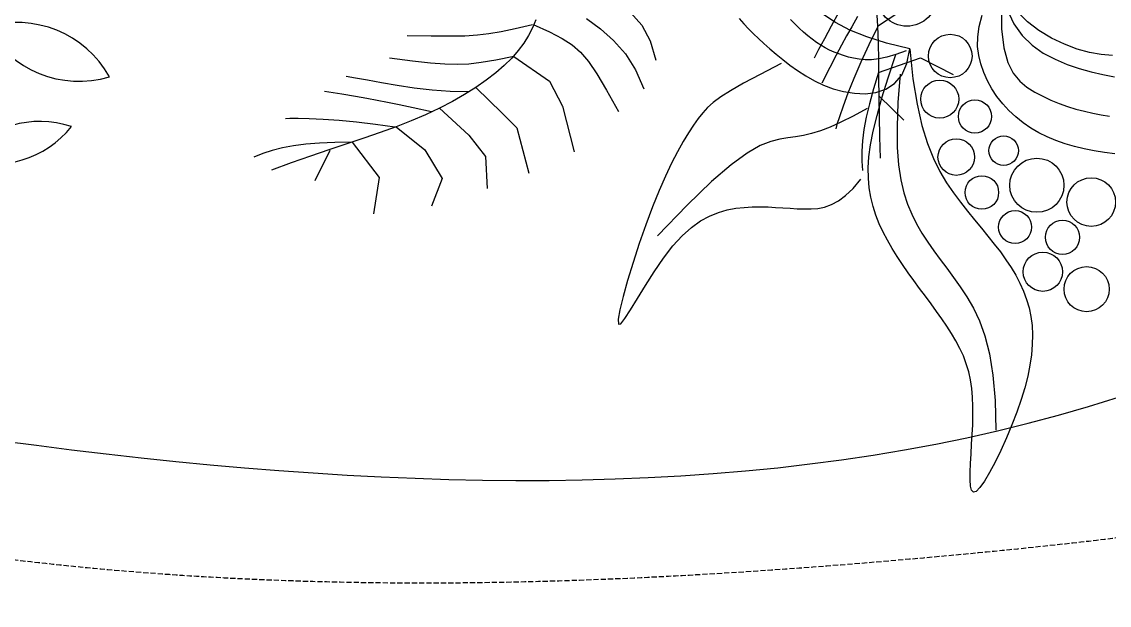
# Model space of a CAD drawing. Header units: millimetres. Extents: x -1030105 to 906887, y -616134 to 1220667.
# Drawn here: x -62933 to -60315, y 567085 to 568491 of the extents above; entities that cross this region are included whole.
import ezdxf

# ---------------------------------------------------------------- set-up
doc = ezdxf.new("R2010")
doc.units = ezdxf.units.MM
doc.header["$MEASUREMENT"] = 0
doc.linetypes.add('DASH', pattern=[0.35, 0.25, -0.1])
doc.layers.add('A-Furniture', color=143, linetype='Continuous')
doc.layers.add('A-Tree', color=98, linetype='Continuous')

# ---------------------------------------------------------------- blocks, each defined once
blk = doc.blocks.new('FUR')
at = {"layer": 'A-Furniture'}
blk.add_spline([(-8924.5, 45569), (-9840.5, 46091), (-12717.5, 46169), (-14973, 44562.5), (-20083.5, 44491.5), (-23993, 44398), (-25667, 42475.5), (-25418.5, 38977.5), (-21694.5, 37961.5), (-18510.5, 39186), (-13807.5, 38872), (-11600.5, 38312), (-7940, 38737), (-6709.9, 41431.9), (-8090, 44723), (-8924.5, 45569)], degree=3, dxfattribs=at)
at = {"layer": 'A-Furniture', "color": 8, "linetype": 'DASH', "ltscale": 50}
blk.add_spline([(-24161.5, 43901.5), (-24929, 43197), (-25535, 41016.5), (-24810, 39236.5), (-22741, 38149.5), (-21173.5, 38284.5), (-19403.5, 39162), (-17511, 40056.5), (-14856, 39790), (-13171, 38926.5), (-10565.5, 38425), (-9218.9, 38750.4), (-8091.4, 39308.9), (-7137, 40371), (-6960.5, 41929), (-8203.4, 44461.9), (-10044.5, 45803.5), (-12023, 45569), (-13737, 44462.5), (-16065.5, 43902.5), (-18178.5, 43889), (-22821, 44399), (-24161.5, 43901.5)], degree=3, dxfattribs=at)
blk = doc.blocks.new('CAY8')
at = {"color": 0, "linetype": 'ByBlock'}
for p, q in [((-124.05, -147.43), (-122.05, -168.01)), ((-228.49, -174.89), (-203.62, -155.2)), ((-141.51, -167.56), (-139.84, -157.59)), ((-118.77, -151.05), (-112.15, -162.75)), ((-100.48, -159.89), (-109.65, -152.07)), ((-262.76, -165.9), (-268.04, -178.49)), ((-230.53, -161.1), (-228.49, -174.89)), ((-141.96, -176.54), (-141.51, -167.56)), ((-122.05, -168.01), (-118.71, -184.01)), ((-112.15, -162.75), (-104.03, -172.19)), ((-90.03, -166.55), (-100.48, -159.89)), ((-78.79, -172.04), (-90.03, -166.55)), ((-299.46, -179.29), (-303.55, -175.78)), ((-264.82, -174.98), (-276.1, -168.81)), ((-251.87, -180.39), (-264.82, -174.98)), ((-250.54, -177.48), (-254.24, -185.69)), ((-246.25, -168.19), (-250.54, -177.48)), ((-228.36, -175.91), (-234.48, -191.7)), ((-228.49, -174.89), (-226.72, -189.2)), ((-141.32, -184.72), (-141.96, -176.54)), ((-104.03, -172.19), (-94.76, -179.68)), ((-67.23, -176.37), (-78.79, -172.04)), ((-55.87, -179.55), (-67.23, -176.37)), ((-441.03, -181.77), (-430.36, -191.92)), ((-347.33, -178.79), (-343.05, -182.89)), ((-343.05, -182.89), (-338.67, -186.86)), ((-295.4, -182.59), (-299.46, -179.29)), ((-291.38, -185.66), (-295.4, -182.59)), ((-287.39, -188.5), (-291.38, -185.66)), ((-268.04, -178.49), (-272.92, -189.72)), ((-254.24, -185.69), (-257.78, -193.83)), ((-236.87, -185), (-251.87, -180.39)), ((-219.44, -188.82), (-236.87, -185)), ((-139.72, -192.33), (-141.32, -184.72)), ((-118.71, -184.01), (-114.23, -196.11)), ((-94.76, -179.68), (-84.67, -185.51)), ((-84.67, -185.51), (-74.08, -189.99)), ((-45.08, -181.58), (-55.87, -179.55)), ((-34.91, -182.5), (-45.08, -181.58)), ((-25.3, -182.37), (-34.91, -182.5)), ((-521.24, -195.15), (-523.54, -202.18)), ((-478.04, -190.22), (-465.24, -198.15)), ((-430.36, -191.92), (-421.83, -204.55)), ((-338.67, -186.86), (-334.12, -190.74)), ((-334.12, -190.74), (-329.35, -194.59)), ((-329.35, -194.59), (-324.32, -198.45)), ((-283.44, -191.09), (-287.39, -188.5)), ((-279.52, -193.41), (-283.44, -191.09)), ((-275.61, -195.49), (-279.52, -193.41)), ((-272.92, -189.72), (-277.1, -199.34)), ((-271.69, -197.34), (-275.61, -195.49)), ((-257.78, -193.83), (-261.61, -202.9)), ((-234.48, -191.7), (-239.93, -207.02)), ((-226.72, -189.2), (-225.14, -204.06)), ((-199.22, -191.82), (-219.44, -188.82)), ((-202.14, -193.89), (-210.53, -197.95)), ((-200.5, -204.77), (-199.22, -191.82)), ((-199.22, -191.82), (-194.2, -217.26)), ((-137.29, -199.55), (-139.72, -192.33)), ((-114.23, -196.11), (-108.81, -205.01)), ((-74.08, -189.99), (-63.34, -193.42)), ((-63.34, -193.42), (-52.72, -196.06)), ((-52.72, -196.06), (-42.26, -198.04)), ((-538.45, -204.46), (-550.24, -208.09)), ((-523.78, -199.71), (-538.45, -204.46)), ((-523.54, -202.18), (-526.41, -209.14)), ((-523.3, -199.37), (-508.81, -204.6)), ((-508.81, -204.6), (-497.48, -209.17)), ((-465.24, -198.15), (-453.21, -207.07)), ((-421.83, -204.55), (-415.73, -220.65)), ((-324.32, -198.45), (-318.97, -202.38)), ((-318.97, -202.38), (-313.25, -206.43)), ((-277.1, -199.34), (-280.29, -207.09)), ((-267.73, -198.96), (-271.69, -197.34)), ((-263.71, -200.38), (-267.73, -198.96)), ((-261.61, -202.9), (-266.18, -213.89)), ((-259.6, -201.6), (-263.71, -200.38)), ((-255.38, -202.65), (-259.6, -201.6)), ((-251.03, -203.54), (-255.38, -202.65)), ((-246.51, -204.25), (-251.03, -203.54)), ((-241.73, -204.68), (-246.51, -204.25)), ((-236.6, -204.69), (-241.73, -204.68)), ((-231.01, -204.16), (-236.6, -204.69)), ((-224.87, -202.94), (-231.01, -204.16)), ((-225.14, -204.06), (-223.62, -219.5)), ((-218.08, -200.92), (-224.87, -202.94)), ((-224.12, -214.49), (-189.42, -198.92)), ((-210.53, -197.95), (-218.08, -200.92)), ((-215.39, -218.27), (-210.53, -197.95)), ((-204.11, -214.98), (-200.5, -204.77)), ((-189.42, -198.92), (-159.99, -210.5)), ((-134.14, -206.56), (-137.29, -199.55)), ((-108.81, -205.01), (-102.66, -211.43)), ((-42.26, -198.04), (-31.98, -199.47)), ((-31.98, -199.47), (-21.86, -200.42)), ((-580.78, -214.42), (-593.51, -215.76)), ((-570.16, -212.85), (-580.78, -214.42)), ((-560.4, -210.81), (-570.16, -212.85)), ((-550.24, -208.09), (-560.4, -210.81)), ((-526.41, -209.14), (-529.92, -216.05)), ((-497.48, -209.17), (-488.38, -213.89)), ((-488.38, -213.89), (-480.59, -219.55)), ((-453.21, -207.07), (-442.17, -217.61)), ((-308.13, -214.23), (-325.34, -225.1)), ((-313.25, -206.43), (-307.12, -210.62)), ((-307.12, -210.62), (-300.56, -214.84)), ((-300.56, -214.84), (-293.6, -218.96)), ((-266.18, -213.89), (-271.93, -227.82)), ((-239.93, -207.02), (-244.69, -221.44)), ((-224.12, -214.49), (-227.24, -229.03)), ((-205.62, -214.23), (-205.26, -238.68)), ((-130.34, -213.35), (-134.14, -206.56)), ((-125.95, -219.86), (-130.34, -213.35)), ((-102.66, -211.43), (-95.98, -216.04)), ((-609.59, -217.08), (-630.27, -218.6)), ((-593.51, -215.76), (-609.59, -217.08)), ((-534.14, -222.93), (-539.11, -229.81)), ((-529.92, -216.05), (-534.14, -222.93)), ((-480.59, -219.55), (-473.16, -226.95)), ((-442.17, -217.61), (-432.32, -230.41)), ((-293.6, -218.96), (-286.22, -222.86)), ((-286.22, -222.86), (-278.42, -226.38)), ((-244.69, -221.44), (-248.7, -234.57)), ((-223.62, -219.5), (-222.08, -235.55)), ((-219.26, -236.02), (-215.39, -218.27)), ((-216.7, -228.23), (-209.63, -222.71)), ((-209.63, -222.71), (-204.11, -214.98)), ((-194.2, -217.26), (-188.78, -238.71)), ((-121, -226.06), (-125.95, -219.86)), ((-95.98, -216.04), (-88.97, -219.56)), ((-88.97, -219.56), (-81.8, -222.57)), ((-81.8, -222.57), (-74.54, -225.19)), ((-552.66, -232.65), (-564.96, -235.86)), ((-537.29, -228.34), (-552.66, -232.65)), ((-539.11, -229.81), (-544.93, -236.73)), ((-537.29, -228.34), (-505.18, -246.6)), ((-473.16, -226.95), (-465.16, -236.9)), ((-432.32, -230.41), (-423.88, -246.08)), ((-325.34, -225.1), (-338.91, -233.97)), ((-278.42, -226.38), (-270.22, -229.41)), ((-270.22, -229.41), (-261.62, -231.81)), ((-261.62, -231.81), (-252.61, -233.43)), ((-252.61, -233.43), (-243.26, -234.14)), ((-233.9, -233.68), (-224.92, -231.8)), ((-227.24, -229.03), (-229.61, -242.08)), ((-224.92, -231.8), (-216.7, -228.23)), ((-115.55, -231.9), (-121, -226.06)), ((-109.66, -237.33), (-115.55, -231.9)), ((-74.54, -225.19), (-67.21, -227.45)), ((-67.21, -227.45), (-59.84, -229.37)), ((-59.84, -229.37), (-52.45, -230.96)), ((-52.45, -230.96), (-45.08, -232.24)), ((-45.08, -232.24), (-37.76, -233.24)), ((-37.76, -233.24), (-30.51, -233.97)), ((-623.81, -239.83), (-643.8, -239.08)), ((-608.23, -240.22), (-623.81, -239.83)), ((-595.8, -240.15), (-608.23, -240.22)), ((-585.27, -239.49), (-595.8, -240.15)), ((-575.41, -238.1), (-585.27, -239.49)), ((-564.96, -235.86), (-575.41, -238.1)), ((-544.93, -236.73), (-551.63, -243.69)), ((-465.16, -236.9), (-455.67, -250.19)), ((-349.38, -241.24), (-357.32, -247.31)), ((-338.91, -233.97), (-349.38, -241.24)), ((-248.7, -234.57), (-251.92, -246)), ((-243.26, -234.14), (-233.9, -233.68)), ((-229.61, -242.08), (-231.29, -253.82)), ((-222.2, -251.51), (-219.26, -236.02)), ((-222.08, -235.55), (-220.39, -252.23)), ((-221.46, -235), (-198.9, -253.35)), ((-205.26, -238.68), (-204.18, -259.53)), ((-188.78, -238.71), (-183.01, -256.67)), ((-103.36, -242.3), (-109.66, -237.33)), ((-96.71, -246.77), (-103.36, -242.3)), ((-30.51, -233.97), (-23.34, -234.45)), ((-559.18, -250.67), (-567.56, -257.64)), ((-551.63, -243.69), (-559.18, -250.67)), ((-505.18, -246.6), (-492, -267.18)), ((-455.67, -250.19), (-443.75, -267.61)), ((-357.32, -247.31), (-363.28, -252.57)), ((-251.92, -246), (-254.33, -255.32)), ((-231.25, -246.24), (-242.55, -253.85)), ((-224.26, -265.05), (-222.2, -251.51)), ((-89.75, -250.7), (-96.71, -246.77)), ((-82.51, -254.12), (-89.75, -250.7)), ((-671.17, -258.63), (-679.52, -257.99)), ((-660.73, -259.64), (-671.17, -258.63)), ((-648.54, -260.81), (-660.73, -259.64)), ((-634.94, -261.94), (-648.54, -260.81)), ((-567.56, -257.64), (-576.73, -264.56)), ((-567.56, -257.64), (-543, -277.63)), ((-367.82, -257.44), (-371.5, -262.31)), ((-363.28, -252.57), (-367.82, -257.44)), ((-252.55, -260.01), (-261.46, -264.91)), ((-254.33, -255.32), (-255.88, -262.12)), ((-242.55, -253.85), (-252.55, -260.01)), ((-231.29, -253.82), (-232.29, -264.45)), ((-220.39, -252.23), (-218.46, -269.58)), ((-204.18, -259.53), (-202.43, -277.21)), ((-183.01, -256.67), (-176.96, -271.65)), ((-74.99, -257.04), (-82.51, -254.12)), ((-67.21, -259.51), (-74.99, -257.04)), ((-59.18, -261.55), (-67.21, -259.51)), ((-50.91, -263.2), (-59.18, -261.55)), ((-620.28, -262.83), (-634.94, -261.94)), ((-604.9, -263.27), (-620.28, -262.83)), ((-589.13, -263.05), (-604.9, -263.27)), ((-573.32, -261.99), (-589.13, -263.05)), ((-576.73, -264.56), (-586.63, -271.4)), ((-492, -267.18), (-478.51, -305.29)), ((-374.87, -267.58), (-378.39, -273.6)), ((-371.5, -262.31), (-374.87, -267.58)), ((-269.49, -268.75), (-276.85, -271.73)), ((-261.46, -264.91), (-269.49, -268.75)), ((-255.88, -262.12), (-256.53, -265.99)), ((-232.29, -264.45), (-232.67, -274.17)), ((-225.5, -276.93), (-224.26, -265.05)), ((-218.46, -269.58), (-216.18, -287.63)), ((-42.42, -264.49), (-50.91, -263.2)), ((-33.71, -265.45), (-42.42, -264.49)), ((-24.81, -266.11), (-33.71, -265.45)), ((-15.74, -266.52), (-24.81, -266.11)), ((-681.64, -273.52), (-696.66, -272.35)), ((-669.77, -274.46), (-681.64, -273.52)), ((-659.96, -275.31), (-669.77, -274.46)), ((-651.13, -276.16), (-659.96, -275.31)), ((-642.17, -277.14), (-651.13, -276.16)), ((-632.01, -278.34), (-642.17, -277.14)), ((-619.55, -279.9), (-632.01, -278.34)), ((-603.71, -281.9), (-619.55, -279.9)), ((-597.24, -278.13), (-608.51, -284.71)), ((-586.63, -271.4), (-597.24, -278.13)), ((-597.24, -278.13), (-570.05, -299.05)), ((-543, -277.63), (-529.39, -289.03)), ((-378.39, -273.6), (-382.14, -280.52)), ((-303.69, -279.08), (-311.16, -281.62)), ((-296.92, -277.45), (-303.69, -279.08)), ((-290.36, -275.88), (-296.92, -277.45)), ((-283.73, -274.04), (-290.36, -275.88)), ((-276.85, -271.73), (-283.73, -274.04)), ((-232.67, -274.17), (-232.45, -283.15)), ((-225.97, -287.46), (-225.5, -276.93)), ((-202.43, -277.21), (-200.05, -292.16)), ((-176.96, -271.65), (-170.67, -284.15)), ((-608.51, -284.71), (-620.41, -291.11)), ((-529.39, -289.03), (-515.91, -327.14)), ((-386.07, -288.44), (-390.15, -297.46)), ((-382.14, -280.52), (-386.07, -288.44)), ((-319.87, -286.05), (-330.36, -293.36)), ((-311.16, -281.62), (-319.87, -286.05)), ((-232.45, -283.15), (-231.68, -291.6)), ((-225.74, -296.96), (-225.97, -287.46)), ((-170.67, -284.15), (-164.19, -294.68)), ((-724.32, -298.22), (-728.2, -298.8)), ((-717.37, -297.59), (-724.32, -298.22)), ((-707.77, -297), (-717.37, -297.59)), ((-695.9, -296.54), (-707.77, -297)), ((-682.17, -296.29), (-695.9, -296.54)), ((-666.99, -296.35), (-682.17, -296.29)), ((-650.74, -296.81), (-666.99, -296.35)), ((-633.82, -297.75), (-650.74, -296.81)), ((-632.89, -297.31), (-645.96, -303.41)), ((-620.41, -291.11), (-632.89, -297.31)), ((-632.89, -297.31), (-606.49, -314.88)), ((-390.15, -297.46), (-394.37, -307.68)), ((-330.36, -293.36), (-343.17, -304.53)), ((-231.68, -291.6), (-230.39, -299.7)), ((-224.84, -305.73), (-225.74, -296.96)), ((-200.05, -292.16), (-197.09, -304.82)), ((-164.19, -294.68), (-157.59, -303.75)), ((-645.96, -303.41), (-659.6, -309.51)), ((-570.05, -299.05), (-554.22, -315.94)), ((-394.37, -307.68), (-398.67, -319.2)), ((-343.17, -304.53), (-358.86, -320.56)), ((-237.19, -315.66), (-231.25, -307.06)), ((-223.35, -314.03), (-224.84, -305.73)), ((-197.09, -304.82), (-193.57, -315.63)), ((-157.59, -303.75), (-150.9, -311.87)), ((-697.14, -317), (-708.83, -319.04)), ((-684, -315.23), (-697.14, -317)), ((-673.82, -315.72), (-688.6, -322.15)), ((-669.21, -313.71), (-684, -315.23)), ((-659.6, -309.51), (-673.82, -315.72)), ((-669.21, -313.71), (-643.67, -341.9)), ((-606.49, -314.88), (-589.61, -338.1)), ((-554.22, -315.94), (-550.34, -343.28)), ((-243.01, -322.39), (-237.19, -315.66)), ((-221.29, -321.95), (-223.35, -314.03)), ((-193.57, -315.63), (-189.55, -325.03)), ((-150.9, -311.87), (-144.19, -319.45)), ((-728.61, -324.01), (-737.08, -327)), ((-719.25, -321.37), (-728.61, -324.01)), ((-708.83, -319.04), (-719.25, -321.37)), ((-688.6, -322.15), (-703.95, -328.91)), ((-687.89, -322.57), (-698.37, -349.7)), ((-398.67, -319.2), (-403.04, -332.12)), ((-358.86, -320.56), (-377.97, -342.41)), ((-248.75, -327.49), (-243.01, -322.39)), ((-218.71, -329.54), (-221.29, -321.95)), ((-189.55, -325.03), (-185.07, -333.47)), ((-144.19, -319.45), (-137.51, -326.65)), ((-137.51, -326.65), (-130.9, -333.53)), ((-744.88, -330.34), (-752.18, -334.07)), ((-737.08, -327), (-744.88, -330.34)), ((-719.85, -336.11), (-736.31, -343.85)), ((-703.95, -328.91), (-719.85, -336.11)), ((-403.04, -332.12), (-407.44, -346.55)), ((-271.58, -336.4), (-265.83, -335.42)), ((-265.83, -335.42), (-260.12, -333.77)), ((-260.12, -333.77), (-254.44, -331.21)), ((-254.44, -331.21), (-248.75, -327.49)), ((-215.64, -336.84), (-218.71, -329.54)), ((-185.07, -333.47), (-180.16, -341.33)), ((-130.9, -333.53), (-124.44, -340.14)), ((-643.67, -341.9), (-645.6, -373.46)), ((-589.61, -338.1), (-596.6, -362.7)), ((-377.97, -342.41), (-401.03, -371.09)), ((-350.51, -346.39), (-343.23, -343.59)), ((-343.23, -343.59), (-336.03, -341.57)), ((-336.03, -341.57), (-328.96, -340.14)), ((-328.96, -340.14), (-322.02, -339.13)), ((-322.02, -339.13), (-315.24, -338.44)), ((-315.24, -338.44), (-308.59, -338)), ((-308.59, -338), (-302.09, -337.74)), ((-302.09, -337.74), (-295.73, -337.58)), ((-295.73, -337.58), (-289.5, -337.44)), ((-289.5, -337.44), (-283.4, -337.25)), ((-283.4, -337.25), (-277.43, -336.94)), ((-277.43, -336.94), (-271.58, -336.4)), ((-212.11, -343.91), (-215.64, -336.84)), ((-208.18, -350.78), (-212.11, -343.91)), ((-180.16, -341.33), (-174.88, -348.79)), ((-124.44, -340.14), (-118.16, -346.56)), ((-407.44, -346.55), (-411.81, -362.42)), ((-365.22, -355.06), (-357.85, -350.15)), ((-357.85, -350.15), (-350.51, -346.39)), ((-203.87, -357.52), (-208.18, -350.78)), ((-174.88, -348.79), (-169.26, -355.97)), ((-118.16, -346.56), (-112.12, -352.83)), ((-112.12, -352.83), (-106.38, -359.03)), ((-411.81, -362.42), (-416.01, -379.07)), ((-379.9, -369.07), (-372.58, -361.3)), ((-372.58, -361.3), (-365.22, -355.06)), ((-199.22, -364.15), (-203.87, -357.52)), ((-194.27, -370.73), (-199.22, -364.15)), ((-169.26, -355.97), (-163.38, -362.99)), ((-163.38, -362.99), (-157.27, -369.96)), ((-106.38, -359.03), (-100.98, -365.22)), ((-387.15, -378.56), (-379.9, -369.07)), ((-189.09, -377.25), (-194.27, -370.73)), ((-157.27, -369.96), (-150.98, -377.03)), ((-100.98, -365.22), (-95.98, -371.45)), ((-95.98, -371.45), (-91.39, -377.77)), ((-416.01, -379.07), (-419.86, -395.68)), ((-394.28, -389.77), (-387.15, -378.56)), ((-183.73, -383.71), (-189.09, -377.25)), ((-150.98, -377.03), (-144.57, -384.3)), ((-91.39, -377.77), (-87.25, -384.22)), ((-401.15, -402.03), (-394.28, -389.77)), ((-178.26, -390.1), (-183.73, -383.71)), ((-172.74, -396.41), (-178.26, -390.1)), ((-144.57, -384.3), (-138.09, -391.9)), ((-138.09, -391.9), (-131.59, -400.01)), ((-87.25, -384.22), (-83.56, -390.83)), ((-83.56, -390.83), (-80.35, -397.64)), ((-419.86, -395.68), (-423.19, -411.44)), ((-167.23, -402.64), (-172.74, -396.41)), ((-131.59, -400.01), (-125.2, -409.08)), ((-80.35, -397.64), (-77.63, -404.69)), ((-407.59, -414.47), (-401.15, -402.03)), ((-161.8, -408.79), (-167.23, -402.64)), ((-156.51, -414.84), (-161.8, -408.79)), ((-125.2, -409.08), (-119.06, -419.61)), ((-77.63, -404.69), (-75.42, -412.01)), ((-423.19, -411.44), (-425.81, -425.52)), ((-413.45, -426.24), (-407.59, -414.47)), ((-151.41, -420.8), (-156.51, -414.84)), ((-119.06, -419.61), (-113.29, -432.11)), ((-75.42, -412.01), (-73.75, -419.64)), ((-73.75, -419.64), (-72.62, -427.62)), ((-425.81, -425.52), (-427.56, -437.11)), ((-418.55, -436.49), (-413.45, -426.24)), ((-146.54, -426.71), (-151.41, -420.8)), ((-141.96, -432.62), (-146.54, -426.71)), ((-72.62, -427.62), (-72.05, -435.97)), ((-427.56, -437.11), (-428.26, -445.38)), ((-422.74, -444.36), (-418.55, -436.49)), ((-137.69, -438.58), (-141.96, -432.62)), ((-133.76, -444.64), (-137.69, -438.58)), ((-113.29, -432.11), (-108.04, -447.09)), ((-72.05, -435.97), (-72.02, -444.71)), ((-428.26, -445.38), (-427.73, -449.52)), ((-425.85, -448.99), (-422.74, -444.36)), ((-130.23, -450.85), (-133.76, -444.64)), ((-108.04, -447.09), (-103.44, -465.05)), ((-72.02, -444.71), (-72.55, -453.86)), ((-427.73, -449.52), (-425.85, -448.99)), ((-127.12, -457.26), (-130.23, -450.85)), ((-124.47, -463.93), (-127.12, -457.26)), ((-72.55, -453.86), (-73.63, -463.42)), ((-122.31, -470.87), (-124.47, -463.93)), ((-103.44, -465.05), (-99.61, -486.5)), ((-73.63, -463.42), (-75.25, -473.44)), ((-120.59, -478.1), (-122.31, -470.87)), ((-75.25, -473.44), (-77.43, -483.91)), ((-119.26, -485.57), (-120.59, -478.1)), ((-118.26, -493.27), (-119.26, -485.57)), ((-77.43, -483.91), (-80.16, -494.87)), ((-117.54, -501.17), (-118.26, -493.27)), ((-99.61, -486.5), (-96.71, -511.95)), ((-80.16, -494.87), (-83.41, -506.26)), ((-117.04, -509.24), (-117.54, -501.17)), ((-116.7, -517.47), (-117.04, -509.24)), ((-83.41, -506.26), (-87.07, -517.74)), ((-116.46, -525.82), (-116.7, -517.47)), ((-87.07, -517.74), (-90.97, -528.91)), ((-116.27, -534.21), (-116.46, -525.82)), ((-90.97, -528.91), (-94.97, -539.36)), ((-116.05, -542.35), (-116.27, -534.21)), ((-94.97, -539.36), (-98.93, -548.68)), ((-115.69, -549.87), (-116.05, -542.35)), ((-115.13, -556.43), (-115.69, -549.87)), ((-98.93, -548.68), (-102.68, -556.47)), ((-114.26, -561.66), (-115.13, -556.43)), ((-102.68, -556.47), (-106.09, -562.32)), ((-113.01, -565.21), (-114.26, -561.66)), ((-111.28, -566.72), (-113.01, -565.21)), ((-108.99, -565.83), (-111.28, -566.72)), ((-106.09, -562.32), (-108.99, -565.83))]:
    blk.add_line(p, q, dxfattribs=at)
for centre, radius in [((-205.62, -147), 25.83), ((-163.98, -195.02), 18.67), ((-169.77, -232.71), 16.32), ((-138.32, -244.93), 14.26), ((-111.18, -272.05), 12.72), ((-151.24, -281.09), 15.71), ((-80.17, -299.16), 23.28), ((-32.36, -309.5), 20.86), ((-126.69, -309.5), 14.44), ((-95.68, -336.61), 14.2), ((-54.33, -341.78), 14.72), ((-68.54, -372.77), 16.84), ((-29.77, -384.39), 19.41)]:
    blk.add_circle(centre, radius, dxfattribs=at)
blk = doc.blocks.new('12PPLT11')
at = {"color": 0, "linetype": 'ByBlock'}
for centre, radius, start, end in [((0.41165, -0.14995), 0.08137, 29.1952, 106.7189), ((0.45927, -0.03233), 0.08137, 209.1952, 286.7189), ((0.42939, -0.21986), 0.07531, 71.37117, 141.75354), ((0.39431, -0.10188), 0.07531, 251.37117, 321.75354)]:
    blk.add_arc(centre, radius, start, end, dxfattribs=at)
blk = doc.blocks.new('CÂY')
at = {"layer": 'A-Tree', "color": 8, "ltscale": 10, "xscale": 2.803183510899544, "yscale": 2.803183510899544, "zscale": 2.803183510899544, "rotation": 354.9766722930542}
blk.add_blockref('CAY8', (29001.7, 59801), dxfattribs=at)
at = {"layer": 'A-Tree', "color": 8, "ltscale": 10, "xscale": 3136, "yscale": 3136, "zscale": 3136}
blk.add_blockref('12PPLT11', (24957.5, 59592.4), dxfattribs=at)
blk = doc.blocks.new('BỐ TRÍ LAY OUT')
at = {"layer": 'A-Furniture', "color": 3}
for name, p in [('CÂY', (4286.8, 4469.3)), ('FUR', (48783.7, 18654.7))]:
    blk.add_blockref(name, p, dxfattribs=at)
blk = doc.blocks.new('KIẾN TRÚC')
h = blk.add_hatch(color=9)
h.dxf.hatch_style = 1
edge = h.paths.add_edge_path(flags=16)
edge.add_line((62282, 27412), (55232.8, 27412))
edge.add_arc((32545.5, 30716.7), 22926.7, 284.53695, 351.71258, ccw=False)
edge.add_line((38300.2, 8523.9), (13217.5, 8523.9))
edge.add_arc((23753.1, 24110.8), 18813.6, 227.76772, 235.9443, ccw=False)
edge.add_arc((7788.8, 12733.4), 4187, 236.059, 322.4361, ccw=False)
edge.add_arc((13873.6, 18503.3), 12505.3, 190.83274, 227.66057, ccw=False)
edge.add_arc((25477.5, 20792.2), 24332.7, 180.68322, 190.99113, ccw=False)
edge.add_arc((3282.9, 20557.2), 2137.1, 101.0808, 181.4794, ccw=False)
edge.add_line((2872.2, 22654.5), (4986.1, 23013.1))
edge.add_arc((28039.7, 24288.4), 23088.9, 153.20143, 183.1663, ccw=False)
edge.add_arc((10232.3, 40544.6), 6483.1, 182.84011, 244.39627, ccw=False)
edge.add_arc((-6425, 39970.9), 10185.3, 1.42081, 26.70696)
edge.add_arc((10590.6, 49414.3), 9292.7, 144.71332, 211.57549, ccw=False)
edge.add_arc((-12326.2, 64090.2), 17935.6, 328.73754, 356.18995)
edge.add_arc((16735.3, 62308.6), 11181, 84.12439, 176.97619, ccw=False)
edge.add_arc((20709, 99752.5), 26473.2, 263.86537, 288.48696)
edge.add_arc((35667.4, 54479.7), 21207.1, 73.35107, 108.03024, ccw=False)
edge.add_arc((44765.5, 84516.2), 10177.4, 252.72587, 285.71301)
edge.add_arc((49659, 68416), 6655.6, 49.49954, 108.73112, ccw=False)
edge.add_arc((48035, 66009.8), 9545.5, -2.32883, 51.46764, ccw=False)
edge.add_line((57572.7, 65622), (49483.5, 65623.9))
edge.add_line((49483.5, 65623.9), (62282, 65623.9))
edge.add_line((62282, 65623.9), (62282, 27412))
h.paths.add_polyline_path([(0, 77895.5), (64428.5, 77895.5), (64428.5, -0.6), (-1.8, 0.6)])

msp = doc.modelspace()

# ---------------------------------------------------------------- block references
at = {"color": 3}
for name, p in [('KIẾN TRÚC', (-106778.5, 495876.5)), ('BỐ TRÍ LAY OUT', (-93480.293, 504642.113))]:
    msp.add_blockref(name, p, dxfattribs=at)

doc.saveas('drawing.dxf')
